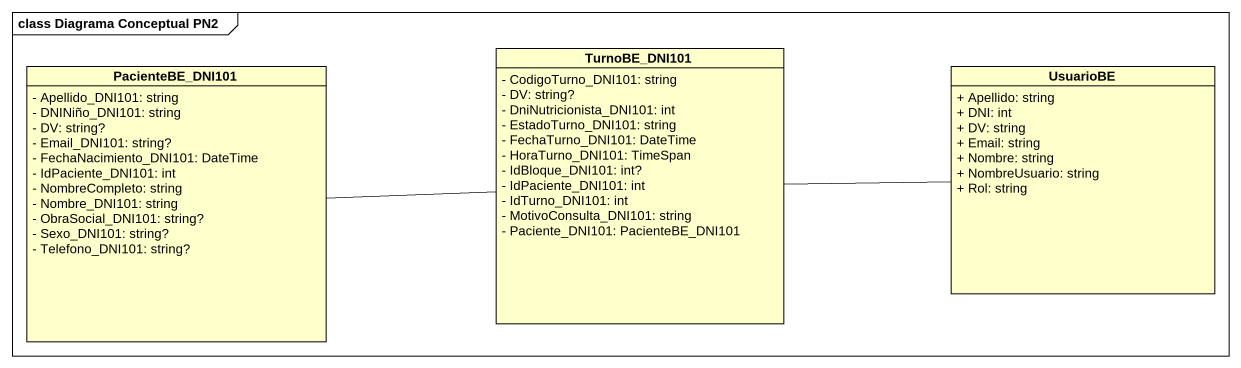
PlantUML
@startuml
mainframe class Diagrama Conceptual PN2
hide circle
hide empty members
skinparam classAttributeIconSize 0
class PacienteBE_DNI101 {
  - Apellido_DNI101: string
  - DNINiño_DNI101: string
  - DV: string?
  - Email_DNI101: string?
  - FechaNacimiento_DNI101: DateTime
  - IdPaciente_DNI101: int
  - NombreCompleto: string
  - Nombre_DNI101: string
  - ObraSocial_DNI101: string?
  - Sexo_DNI101: string?
  - Telefono_DNI101: string?
}
class TurnoBE_DNI101 {
  - CodigoTurno_DNI101: string
  - DV: string?
  - DniNutricionista_DNI101: int
  - EstadoTurno_DNI101: string
  - FechaTurno_DNI101: DateTime
  - HoraTurno_DNI101: TimeSpan
  - IdBloque_DNI101: int?
  - IdPaciente_DNI101: int
  - IdTurno_DNI101: int
  - MotivoConsulta_DNI101: string
  - Paciente_DNI101: PacienteBE_DNI101
}
class UsuarioBE {
  + Apellido: string
  + DNI: int
  + DV: string
  + Email: string
  + Nombre: string
  + NombreUsuario: string
  + Rol: string
}
TurnoBE_DNI101 -left- PacienteBE_DNI101
TurnoBE_DNI101 -right- UsuarioBE
@enduml
